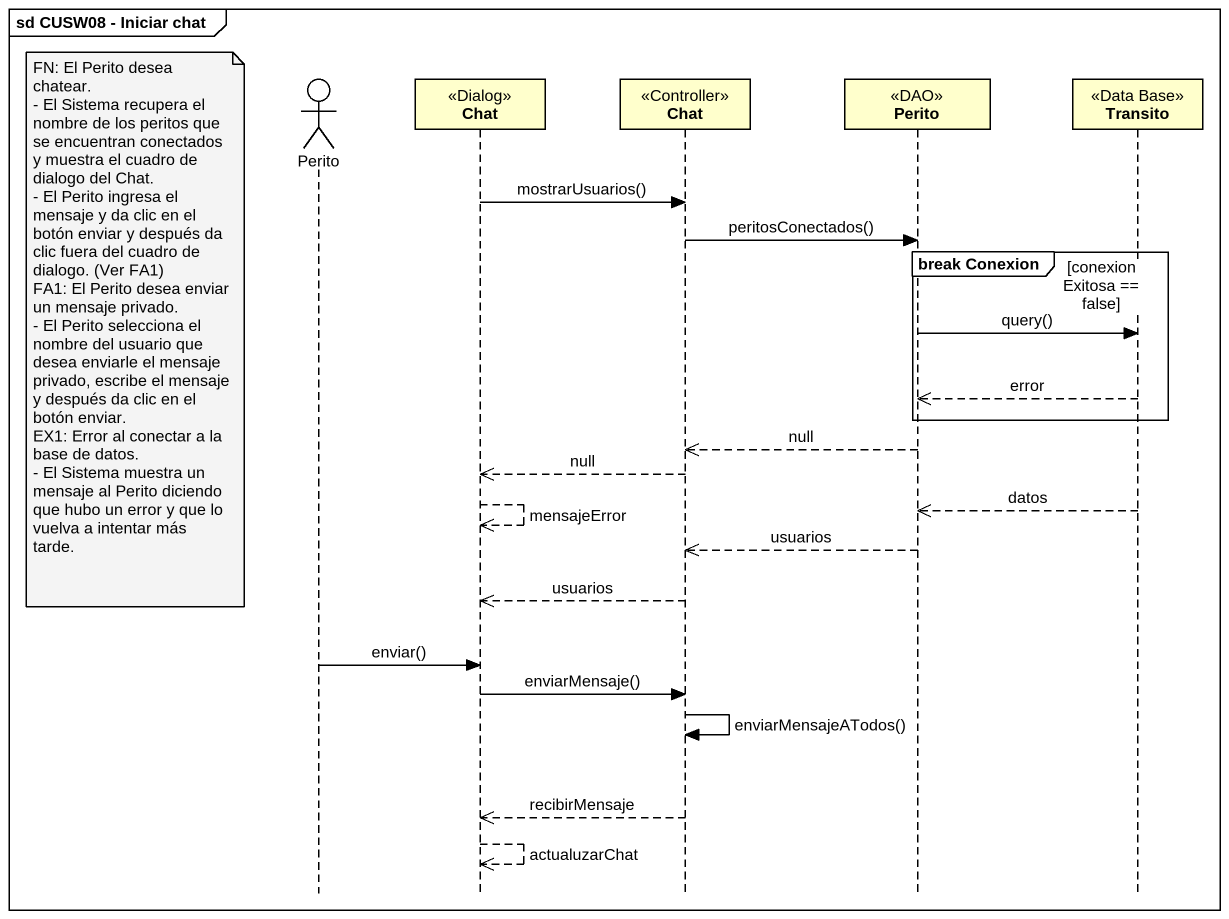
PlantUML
@startuml
mainframe sd CUSW08 - Iniciar chat
hide footbox
actor Perito
participant Chat <<Dialog>>
participant "Chat" as Chat_2 <<Controller>>
participant "Perito" as Perito_2 <<DAO>>
participant Transito <<Data Base>>

Chat -> Chat_2 : mostrarUsuarios()
Chat_2 -> Perito_2 : peritosConectados()
group break Conexion [conexionExitosa == false]
  note left of Perito
    FN: El Perito desea chatear.
    - El Sistema recupera el nombre de los peritos que se encuentran conectados y muestra el cuadro de dialogo del Chat.
    - El Perito ingresa el mensaje y da clic en el botón enviar y después da clic fuera del cuadro de dialogo. (Ver FA1)
    FA1: El Perito desea enviar un mensaje privado.
    - El Perito selecciona el nombre del usuario que desea enviarle el mensaje privado, escribe el mensaje y después da clic en el botón enviar.
    EX1: Error al conectar a la base de datos.
    - El Sistema muestra un mensaje al Perito diciendo que hubo un error y que lo vuelva a intentar más tarde.
  end note
  Perito_2 -> Transito : query()
  Transito -->> Perito_2 : error
end
Perito_2 -->> Chat_2 : null
Chat_2 -->> Chat : null
Chat -->> Chat : mensajeError
Transito -->> Perito_2 : datos
Perito_2 -->> Chat_2 : usuarios
Chat_2 -->> Chat : usuarios
Perito -> Chat : enviar()
Chat -> Chat_2 : enviarMensaje()
Chat_2 -> Chat_2 : enviarMensajeATodos()
Chat_2 -->> Chat : recibirMensaje
Chat -->> Chat : actualuzarChat
@enduml
